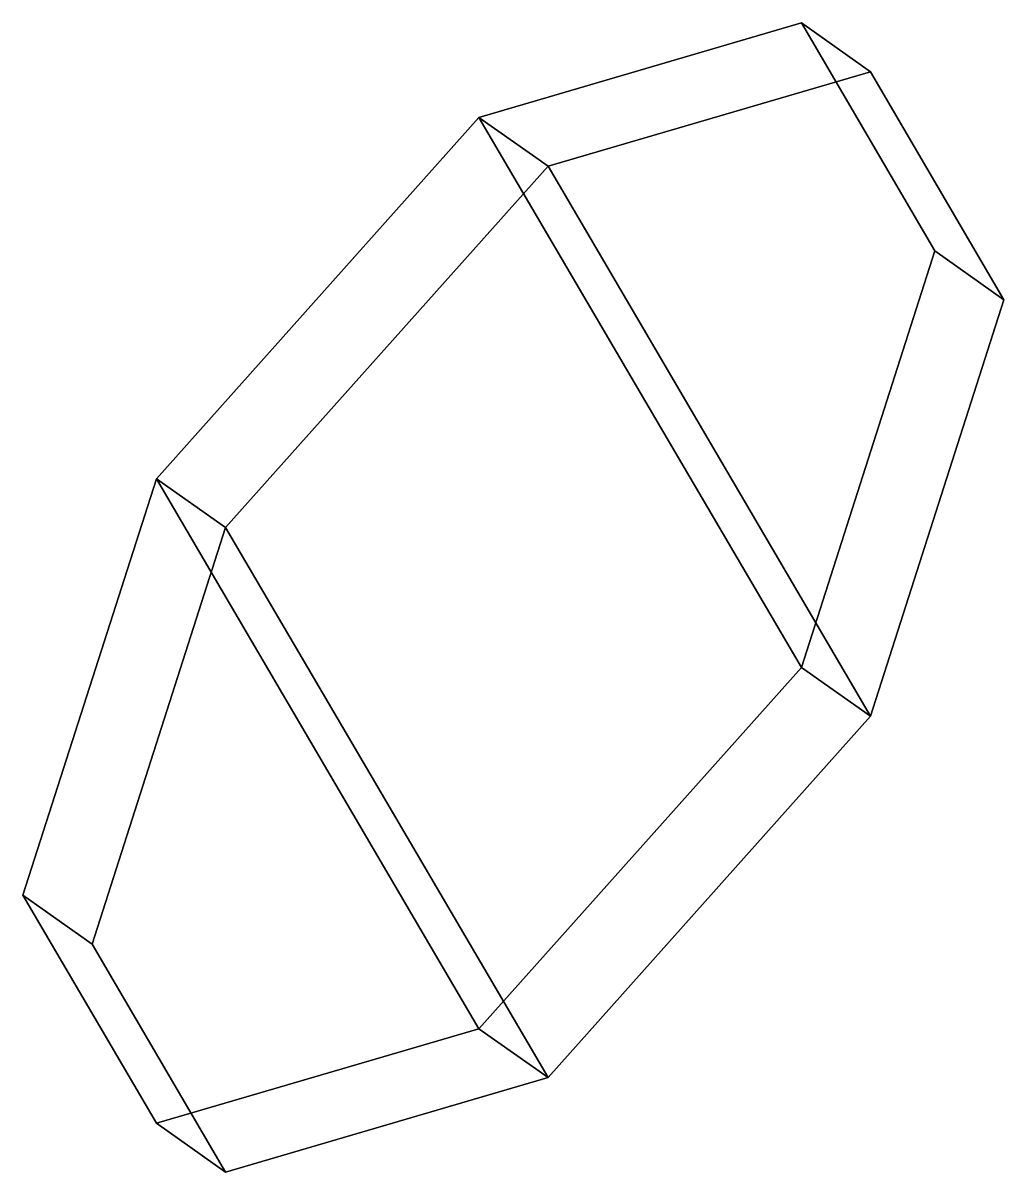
# Model space of a CAD drawing. Extents: x 2.461 to 2.963, y -1.487 to -0.898.
import ezdxf

# ---------------------------------------------------------------- set-up
doc = ezdxf.new("R2010")
doc.units = 0
doc.layers.add('T2', color=4, linetype='CONTINUOUS')

msp = doc.modelspace()

# ---------------------------------------------------------------- linework, layer by layer
at = {"layer": 'T2'}
for points in [[(2.85916, -1.22833, 0.44167), (2.69416, -0.94665, -0.07335), (2.85916, -0.89833, 0.11167), (2.92751, -1.015, 0.325)], [(2.72952, -0.97165, -0.09835), (2.89452, -0.92333, 0.08667), (2.85916, -0.89833, 0.11167), (2.69416, -0.94665, -0.07335)], [(2.89452, -0.92333, 0.08667), (2.96286, -1.04, 0.3), (2.92751, -1.015, 0.325), (2.85916, -0.89833, 0.11167)], [(2.72952, -0.97165, -0.09835), (2.89452, -1.25333, 0.41667), (2.96286, -1.04, 0.3), (2.89452, -0.92333, 0.08667)], [(2.69416, -1.41335, 0.39335), (2.52916, -1.13167, -0.12167), (2.69416, -0.94665, -0.07335), (2.85916, -1.22833, 0.44167)], [(2.56452, -1.15667, -0.14667), (2.72952, -0.97165, -0.09835), (2.69416, -0.94665, -0.07335), (2.52916, -1.13167, -0.12167)], [(2.56452, -1.15667, -0.14667), (2.72952, -1.43835, 0.36835), (2.89452, -1.25333, 0.41667), (2.72952, -0.97165, -0.09835)], [(2.96286, -1.04, 0.3), (2.89452, -1.25333, 0.41667), (2.85916, -1.22833, 0.44167), (2.92751, -1.015, 0.325)], [(2.52916, -1.46167, 0.20833), (2.46082, -1.345, -0.005), (2.52916, -1.13167, -0.12167), (2.69416, -1.41335, 0.39335)], [(2.49617, -1.37, -0.03), (2.56452, -1.15667, -0.14667), (2.52916, -1.13167, -0.12167), (2.46082, -1.345, -0.005)], [(2.49617, -1.37, -0.03), (2.56452, -1.48667, 0.18333), (2.72952, -1.43835, 0.36835), (2.56452, -1.15667, -0.14667)], [(2.89452, -1.25333, 0.41667), (2.72952, -1.43835, 0.36835), (2.69416, -1.41335, 0.39335), (2.85916, -1.22833, 0.44167)], [(2.56452, -1.48667, 0.18333), (2.49617, -1.37, -0.03), (2.46082, -1.345, -0.005), (2.52916, -1.46167, 0.20833)], [(2.72952, -1.43835, 0.36835), (2.56452, -1.48667, 0.18333), (2.52916, -1.46167, 0.20833), (2.69416, -1.41335, 0.39335)]]:
    msp.add_3dface(points, dxfattribs=at)

doc.saveas('drawing.dxf')
